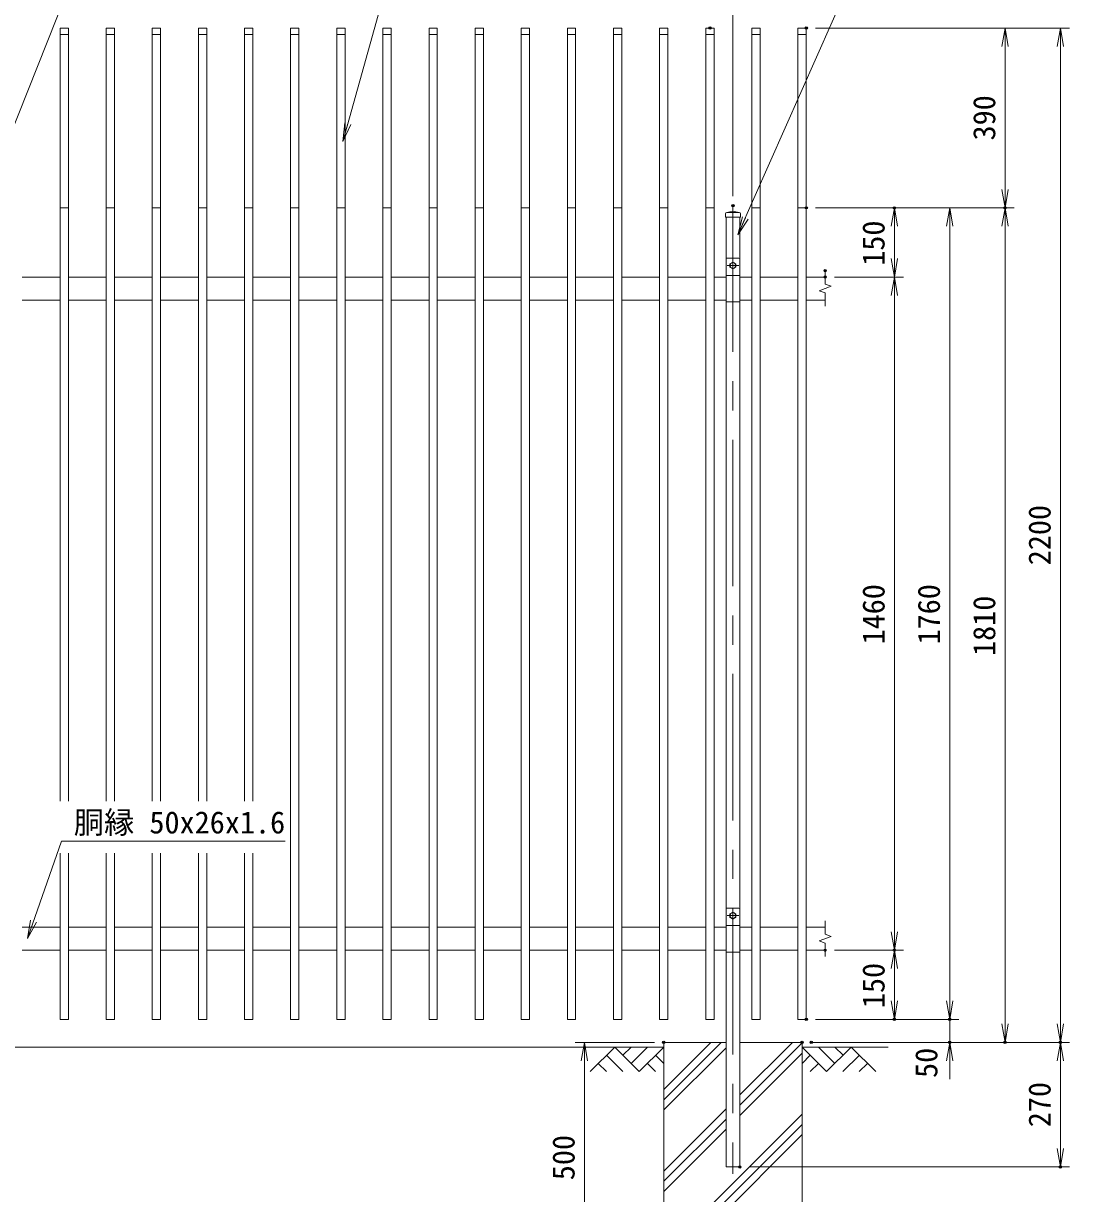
# Model space of a CAD drawing. Units: millimetres at full size. Extents: x -4200 to 4200, y -2970 to 2970.
# Drawn here: x -2639 to -371, y -908 to 1630 of the extents above; entities that cross this region are included whole.
import ezdxf
from ezdxf.enums import TextEntityAlignment as Align

# ---------------------------------------------------------------- set-up
doc = ezdxf.new("R2010")
doc.units = ezdxf.units.MM
doc.header["$LTSCALE"] = 10
doc.header["$PDMODE"] = 32
doc.header["$PDSIZE"] = 5
doc.linetypes.add('USER1', pattern=[50.8, 31.75, -6.35, 6.35, -6.35])
for name, color, linetype, lineweight in [('0-0_D-BMK', 2, 'USER1', 13), ('0-1_D-BGD', 7, 'Continuous', 18), ('0-2_D-STR4', 7, 'Continuous', 18), ('0-3_D-DCR-HCH', 7, 'Continuous', 13), ('0-4_D-STR3', 3, 'Continuous', 13), ('0-5_D-STR1', 1, 'Continuous', 18), ('0-6_D-STR-DIM', 7, 'Continuous', 13), ('0-7_0', 7, 'Continuous', 18), ('0-A_D-STR-TXT', 7, 'Continuous', 13)]:
    doc.layers.add(name, color=color, linetype=linetype, lineweight=lineweight)
doc.layers.add('0-8_Defpoints', color=253, linetype='Continuous')
doc.styles.add('ＭＳ ゴシック', font='')
doc.styles.get('ＭＳ ゴシック').set_extended_font_data('MS Gothic')

# ---------------------------------------------------------------- blocks, each defined once
blk = doc.blocks.new('_Open')
at = {"layer": '0-7_0'}
blk.add_line((-10, 1.667), (0, 0), dxfattribs=at)
blk.add_lwpolyline([(-10, -1.667), (0, 0), (-10, 0)], dxfattribs=at)

msp = doc.modelspace()

# ---------------------------------------------------------------- linework, layer by layer
at = {"layer": '0-0_D-BMK'}
for p, q in [((-1100.76, 1235.01), (-1100.76, -864.99)), ((-1088.26, 1105.01), (-1113.26, 1105.01)), ((-1100.76, 1115.01), (-1100.76, 1095.01)), ((-1100.76, -294.99), (-1100.76, -314.99)), ((-1088.26, -304.99), (-1113.26, -304.99))]:
    msp.add_line(p, q, dxfattribs=at)
at = {"layer": '0-1_D-BGD'}
for p, q in [((-1250.76, -589.99), (-2950.76, -589.99)), ((-950.76, -589.99), (-763.79, -589.99))]:
    msp.add_line(p, q, dxfattribs=at)
at = {"layer": '0-2_D-STR4'}
for p, q in [((-1250.76, -579.99), (-1250.76, -1079.99)), ((-1115.76, -579.99), (-1250.76, -579.99)), ((-950.76, -579.99), (-1085.76, -579.99)), ((-950.76, -579.99), (-950.76, -1079.99))]:
    msp.add_line(p, q, dxfattribs=at)
at = {"layer": '0-3_D-DCR-HCH'}
for p, q in [((-1250.76, -704.34), (-1126.41, -579.99)), ((-1250.76, -682.25), (-1148.51, -579.99)), ((-1085.76, -694.02), (-971.73, -579.99)), ((-1085.76, -716.12), (-950.76, -581.12)), ((-1357.18, -589.99), (-1410.4, -643.21)), ((-1374.92, -607.73), (-1339.28, -643.21)), ((-1357.18, -589.99), (-1303.97, -643.21)), ((-1339.45, -607.73), (-1321.71, -589.99)), ((-1321.71, -625.47), (-1286.24, -589.99)), ((-1303.97, -643.21), (-1250.76, -589.99)), ((-1268.5, -607.73), (-1250.76, -625.39)), ((-1250.76, -726.44), (-1115.76, -591.44)), ((-1085.76, -738.22), (-950.76, -603.22)), ((-897.55, -643.21), (-950.76, -589.99)), ((-933.02, -607.73), (-950.76, -625.39)), ((-879.81, -625.47), (-915.29, -589.99)), ((-844.34, -589.99), (-897.55, -643.21)), ((-861.98, -607.82), (-879.81, -589.99)), ((-826.6, -607.73), (-862.24, -643.21)), ((-844.34, -589.99), (-791.12, -643.21)), ((-1392.66, -625.47), (-1374.84, -643.21)), ((-1286.24, -625.47), (-1268.42, -643.21)), ((-915.29, -625.47), (-933.1, -643.21)), ((-808.86, -625.47), (-826.68, -643.21)), ((-1250.76, -859.02), (-1115.76, -724.02)), ((-1250.76, -1035.8), (-950.76, -735.8)), ((-1250.76, -881.12), (-1115.76, -746.12)), ((-1250.76, -1057.9), (-950.76, -757.9)), ((-1250.76, -903.22), (-1115.76, -768.22)), ((-1250.76, -1079.99), (-950.76, -779.99))]:
    msp.add_line(p, q, dxfattribs=at)
at = {"layer": '0-4_D-STR3'}
for p, q in [((-1115.76, 1119.01), (-1115.76, 1025.81)), ((-1113.76, 1121.01), (-1087.76, 1121.01)), ((-1085.76, 1119.01), (-1085.76, 1025.81)), ((-1115.76, 1083.21), (-1085.76, 1083.21)), ((-1115.76, 1025.81), (-1085.76, 1025.81)), ((-1115.76, -290.99), (-1115.76, -384.19)), ((-1113.76, -288.99), (-1087.76, -288.99)), ((-1085.76, -290.99), (-1085.76, -384.19)), ((-1115.76, -326.79), (-1085.76, -326.79)), ((-1115.76, -384.19), (-1085.76, -384.19))]:
    msp.add_line(p, q, dxfattribs=at)
for points in [[(-1094.26, 1108.76), (-1100.76, 1112.51), (-1107.26, 1108.76), (-1107.26, 1101.25), (-1100.76, 1097.5), (-1094.26, 1101.25)], [(-1094.26, -301.24), (-1100.76, -297.49), (-1107.26, -301.24), (-1107.26, -308.75), (-1100.76, -312.5), (-1094.26, -308.75)]]:
    msp.add_lwpolyline(points, close=True, dxfattribs=at)
for centre in [(-1100.76, 1105.01), (-1100.76, -304.99)]:
    msp.add_circle(centre, 6.25, dxfattribs=at)
for centre, start, end in [((-1113.76, 1119.01), 90, 180), ((-1087.76, 1119.01), 0, 90), ((-1113.76, -290.99), 90, 180), ((-1087.76, -290.99), 0, 90)]:
    msp.add_arc(centre, 2, start, end, dxfattribs=at)
at = {"layer": '0-5_D-STR1'}
for p, q in [((-2559.76, 1620.01), (-2559.76, -56.84)), ((-2559.76, 1620.01), (-2541.76, 1620.01)), ((-2541.76, 1605.72), (-2559.76, 1605.72)), ((-2541.76, 1620.01), (-2541.76, -56.84)), ((-2459.76, 1620.01), (-2459.76, -56.84)), ((-2459.76, 1620.01), (-2441.76, 1620.01)), ((-2441.76, 1605.72), (-2459.76, 1605.72)), ((-2441.76, 1620.01), (-2441.76, -56.84)), ((-2359.76, 1620.01), (-2359.76, -56.84)), ((-2359.76, 1620.01), (-2341.76, 1620.01)), ((-2341.76, 1605.72), (-2359.76, 1605.72)), ((-2341.76, 1620.01), (-2341.76, -56.84)), ((-2259.76, 1620.01), (-2259.76, -56.84)), ((-2259.76, 1620.01), (-2241.76, 1620.01)), ((-2241.76, 1605.72), (-2259.76, 1605.72)), ((-2241.76, 1620.01), (-2241.76, -56.84)), ((-2159.76, 1620.01), (-2159.76, -56.84)), ((-2159.76, 1620.01), (-2141.76, 1620.01)), ((-2141.76, 1605.72), (-2159.76, 1605.72)), ((-2141.76, 1620.01), (-2141.76, -56.84)), ((-2059.76, 1620.01), (-2041.76, 1620.01)), ((-2041.76, 1605.72), (-2059.76, 1605.72)), ((-2041.76, 1620.01), (-2041.76, -529.99)), ((-1959.76, 1620.01), (-1941.76, 1620.01)), ((-1941.76, 1605.72), (-1959.76, 1605.72)), ((-1941.76, 1620.01), (-1941.76, -529.99)), ((-1859.76, 1620.01), (-1841.76, 1620.01)), ((-1841.76, 1605.72), (-1859.76, 1605.72)), ((-1841.76, 1620.01), (-1841.76, -529.99)), ((-1759.76, 1620.01), (-1741.76, 1620.01)), ((-1741.76, 1605.72), (-1759.76, 1605.72)), ((-1741.76, 1620.01), (-1741.76, -529.99)), ((-1659.76, 1620.01), (-1641.76, 1620.01)), ((-1641.76, 1605.72), (-1659.76, 1605.72)), ((-1641.76, 1620.01), (-1641.76, -529.99)), ((-1559.76, 1620.01), (-1541.76, 1620.01)), ((-1541.76, 1605.72), (-1559.76, 1605.72)), ((-1541.76, 1620.01), (-1541.76, -529.99)), ((-1459.76, 1620.01), (-1441.76, 1620.01)), ((-1441.76, 1605.72), (-1459.76, 1605.72)), ((-1441.76, 1620.01), (-1441.76, -529.99)), ((-1359.76, 1620.01), (-1341.76, 1620.01)), ((-1341.76, 1605.72), (-1359.76, 1605.72)), ((-1341.76, 1620.01), (-1341.76, -529.99)), ((-1259.76, 1620.01), (-1241.76, 1620.01)), ((-1241.76, 1605.72), (-1259.76, 1605.72)), ((-1241.76, 1620.01), (-1241.76, -529.99)), ((-1159.76, 1620.01), (-1141.76, 1620.01)), ((-1141.76, 1605.72), (-1159.76, 1605.72)), ((-1141.76, 1620.01), (-1141.76, -529.99)), ((-1059.76, 1620.01), (-1041.76, 1620.01)), ((-1041.76, 1605.72), (-1059.76, 1605.72)), ((-1041.76, 1620.01), (-1041.76, -529.99)), ((-959.76, 1620.01), (-941.76, 1620.01)), ((-941.76, 1605.72), (-959.76, 1605.72)), ((-941.76, 1620.01), (-941.76, -529.99)), ((-2559.76, 1230.01), (-2541.76, 1230.01)), ((-2459.76, 1230.01), (-2441.76, 1230.01)), ((-2359.76, 1230.01), (-2341.76, 1230.01)), ((-2259.76, 1230.01), (-2241.76, 1230.01)), ((-2159.76, 1230.01), (-2141.76, 1230.01)), ((-2059.76, 1230.01), (-2041.76, 1230.01)), ((-1959.76, 1230.01), (-1941.76, 1230.01)), ((-1859.76, 1230.01), (-1841.76, 1230.01)), ((-1759.76, 1230.01), (-1741.76, 1230.01)), ((-1659.76, 1230.01), (-1641.76, 1230.01)), ((-1559.76, 1230.01), (-1541.76, 1230.01)), ((-1459.76, 1230.01), (-1441.76, 1230.01)), ((-1359.76, 1230.01), (-1341.76, 1230.01)), ((-1259.76, 1230.01), (-1241.76, 1230.01)), ((-1159.76, 1230.01), (-1141.76, 1230.01)), ((-1100.76, 1223.01), (-1114.01, 1220.01)), ((-1114.01, 1220.01), (-1087.51, 1220.01)), ((-1100.76, 1223.01), (-1087.51, 1220.01)), ((-1059.76, 1230.01), (-1041.76, 1230.01)), ((-959.76, 1230.01), (-941.76, 1230.01)), ((-1117.01, 1217.01), (-1117.01, 1210.01)), ((-1117.01, 1210.01), (-1084.51, 1210.01)), ((-1115.76, 1210.01), (-1115.76, 1119.01)), ((-1085.76, 1119.01), (-1085.76, 1210.01)), ((-1084.51, 1217.01), (-1084.51, 1210.01)), ((-2641.76, 1080.01), (-2559.76, 1080.01)), ((-2541.76, 1080.01), (-2459.76, 1080.01)), ((-2441.76, 1080.01), (-2359.76, 1080.01)), ((-2341.76, 1080.01), (-2259.76, 1080.01)), ((-2241.76, 1080.01), (-2159.76, 1080.01)), ((-2141.76, 1080.01), (-2059.76, 1080.01)), ((-2041.76, 1080.01), (-1959.76, 1080.01)), ((-1941.76, 1080.01), (-1859.76, 1080.01)), ((-1841.76, 1080.01), (-1759.76, 1080.01)), ((-1741.76, 1080.01), (-1659.76, 1080.01)), ((-1641.76, 1080.01), (-1559.76, 1080.01)), ((-1541.76, 1080.01), (-1459.76, 1080.01)), ((-1441.76, 1080.01), (-1359.76, 1080.01)), ((-1341.76, 1080.01), (-1259.76, 1080.01)), ((-1241.76, 1080.01), (-1159.76, 1080.01)), ((-1141.76, 1080.01), (-1115.76, 1080.01)), ((-1085.76, 1080.01), (-1059.76, 1080.01)), ((-1041.76, 1080.01), (-959.76, 1080.01)), ((-941.76, 1080.01), (-900.76, 1080.01)), ((-2641.76, 1030.01), (-2559.76, 1030.01)), ((-2541.76, 1030.01), (-2459.76, 1030.01)), ((-2441.76, 1030.01), (-2359.76, 1030.01)), ((-2341.76, 1030.01), (-2259.76, 1030.01)), ((-2241.76, 1030.01), (-2159.76, 1030.01)), ((-2141.76, 1030.01), (-2059.76, 1030.01)), ((-2041.76, 1030.01), (-1959.76, 1030.01)), ((-1941.76, 1030.01), (-1859.76, 1030.01)), ((-1841.76, 1030.01), (-1759.76, 1030.01)), ((-1741.76, 1030.01), (-1659.76, 1030.01)), ((-1641.76, 1030.01), (-1559.76, 1030.01)), ((-1541.76, 1030.01), (-1459.76, 1030.01)), ((-1441.76, 1030.01), (-1359.76, 1030.01)), ((-1341.76, 1030.01), (-1259.76, 1030.01)), ((-1241.76, 1030.01), (-1159.76, 1030.01)), ((-1141.76, 1030.01), (-1115.76, 1030.01)), ((-1115.76, 1025.81), (-1115.76, -290.99)), ((-1085.76, 1030.01), (-1059.76, 1030.01)), ((-1085.76, 1025.81), (-1085.76, -290.99)), ((-1041.76, 1030.01), (-959.76, 1030.01)), ((-941.76, 1030.01), (-900.76, 1030.01)), ((-2559.76, -169.32), (-2559.76, -529.99)), ((-2541.76, -169.32), (-2541.76, -529.99)), ((-2459.76, -169.32), (-2459.76, -529.99)), ((-2441.76, -169.32), (-2441.76, -529.99)), ((-2359.76, -169.32), (-2359.76, -529.99)), ((-2341.76, -169.32), (-2341.76, -529.99)), ((-2259.76, -169.32), (-2259.76, -529.99)), ((-2241.76, -169.32), (-2241.76, -529.99)), ((-2159.76, -169.32), (-2159.76, -529.99)), ((-2141.76, -169.32), (-2141.76, -529.99)), ((-2641.76, -329.99), (-2559.76, -329.99)), ((-2541.76, -329.99), (-2459.76, -329.99)), ((-2441.76, -329.99), (-2359.76, -329.99)), ((-2341.76, -329.99), (-2259.76, -329.99)), ((-2241.76, -329.99), (-2159.76, -329.99)), ((-2141.76, -329.99), (-2059.76, -329.99)), ((-2041.76, -329.99), (-1959.76, -329.99)), ((-1941.76, -329.99), (-1859.76, -329.99)), ((-1841.76, -329.99), (-1759.76, -329.99)), ((-1741.76, -329.99), (-1659.76, -329.99)), ((-1641.76, -329.99), (-1559.76, -329.99)), ((-1541.76, -329.99), (-1459.76, -329.99)), ((-1441.76, -329.99), (-1359.76, -329.99)), ((-1341.76, -329.99), (-1259.76, -329.99)), ((-1241.76, -329.99), (-1159.76, -329.99)), ((-1141.76, -329.99), (-1115.76, -329.99)), ((-1085.76, -329.99), (-1059.76, -329.99)), ((-1041.76, -329.99), (-959.76, -329.99)), ((-941.76, -329.99), (-900.76, -329.99)), ((-2641.76, -379.99), (-2559.76, -379.99)), ((-2541.76, -379.99), (-2459.76, -379.99)), ((-2441.76, -379.99), (-2359.76, -379.99)), ((-2341.76, -379.99), (-2259.76, -379.99)), ((-2241.76, -379.99), (-2159.76, -379.99)), ((-2141.76, -379.99), (-2059.76, -379.99)), ((-2041.76, -379.99), (-1959.76, -379.99)), ((-1941.76, -379.99), (-1859.76, -379.99)), ((-1841.76, -379.99), (-1759.76, -379.99)), ((-1741.76, -379.99), (-1659.76, -379.99)), ((-1641.76, -379.99), (-1559.76, -379.99)), ((-1541.76, -379.99), (-1459.76, -379.99)), ((-1441.76, -379.99), (-1359.76, -379.99)), ((-1341.76, -379.99), (-1259.76, -379.99)), ((-1241.76, -379.99), (-1159.76, -379.99)), ((-1141.76, -379.99), (-1115.76, -379.99)), ((-1085.76, -379.99), (-1059.76, -379.99)), ((-1041.76, -379.99), (-959.76, -379.99)), ((-941.76, -379.99), (-900.76, -379.99)), ((-1115.76, -384.19), (-1115.76, -849.99)), ((-1085.76, -384.19), (-1085.76, -849.99)), ((-2559.76, -529.99), (-2541.76, -529.99)), ((-2459.76, -529.99), (-2441.76, -529.99)), ((-2359.76, -529.99), (-2341.76, -529.99)), ((-2259.76, -529.99), (-2241.76, -529.99)), ((-2159.76, -529.99), (-2141.76, -529.99)), ((-1115.76, -849.99), (-1085.76, -849.99))]:
    msp.add_line(p, q, dxfattribs=at)
for points in [[(-2059.76, 1620.01), (-2059.76, -529.99), (-2041.76, -529.99)], [(-1959.76, 1620.01), (-1959.76, -529.99), (-1941.76, -529.99)], [(-1859.76, 1620.01), (-1859.76, -529.99), (-1841.76, -529.99)], [(-1759.76, 1620.01), (-1759.76, -529.99), (-1741.76, -529.99)], [(-1659.76, 1620.01), (-1659.76, -529.99), (-1641.76, -529.99)], [(-1559.76, 1620.01), (-1559.76, -529.99), (-1541.76, -529.99)], [(-1459.76, 1620.01), (-1459.76, -529.99), (-1441.76, -529.99)], [(-1359.76, 1620.01), (-1359.76, -529.99), (-1341.76, -529.99)], [(-1259.76, 1620.01), (-1259.76, -529.99), (-1241.76, -529.99)], [(-1159.76, 1620.01), (-1159.76, -529.99), (-1141.76, -529.99)], [(-1059.76, 1620.01), (-1059.76, -529.99), (-1041.76, -529.99)], [(-959.76, 1620.01), (-959.76, -529.99), (-941.76, -529.99)]]:
    msp.add_lwpolyline(points, dxfattribs=at)
for centre, start, end in [((-1114.01, 1217.01), 90, 180), ((-1087.51, 1217.01), 0, 90)]:
    msp.add_arc(centre, 3, start, end, dxfattribs=at)
at = {"layer": '0-6_D-STR-DIM'}
for p, q in [((-1100.76, 1255.01), (-1100.76, 1960.01)), ((-1100.76, 1255.01), (-1100.76, 1960.01)), ((-1100.76, 1255.01), (-1100.76, 1840.01)), ((-921.76, 1620.01), (-490.76, 1620.01)), ((-921.76, 1620.01), (-370.76, 1620.01)), ((-510.76, 1620.01), (-510.76, 1230.01)), ((-390.76, 1620.01), (-390.76, -579.99)), ((-921.76, 1230.01), (-730.76, 1230.01)), ((-921.76, 1230.01), (-610.76, 1230.01)), ((-921.76, 1230.01), (-490.76, 1230.01)), ((-921.76, 1230.01), (-490.76, 1230.01)), ((-750.76, 1080.01), (-750.76, 1230.01)), ((-630.76, 1230.01), (-630.76, -529.99)), ((-510.76, 1230.01), (-510.76, -579.99)), ((-900.76, 1093.43), (-900.76, 1064.63)), ((-880.76, 1080.01), (-730.76, 1080.01)), ((-880.76, 1080.01), (-730.76, 1080.01)), ((-750.76, 1080.01), (-750.76, -379.99)), ((-913.97, 1050.2), (-887.55, 1059.82)), ((-900.76, 1045.39), (-913.97, 1050.2)), ((-887.55, 1059.82), (-900.76, 1064.63)), ((-900.76, 1045.39), (-900.76, 1016.58)), ((-900.76, -316.57), (-900.76, -345.37)), ((-913.97, -359.8), (-887.55, -350.18)), ((-887.55, -350.18), (-900.76, -345.37)), ((-900.76, -364.61), (-913.97, -359.8)), ((-900.76, -364.61), (-900.76, -393.42)), ((-880.76, -379.99), (-730.76, -379.99)), ((-880.76, -379.99), (-730.76, -379.99)), ((-750.76, -379.99), (-750.76, -529.99)), ((-630.76, -489.99), (-630.76, -449.99)), ((-921.76, -529.99), (-730.76, -529.99)), ((-921.76, -529.99), (-610.76, -529.99)), ((-921.76, -529.99), (-610.76, -529.99)), ((-630.76, -529.99), (-630.76, -579.99)), ((-1270.76, -579.99), (-1442.89, -579.99)), ((-1422.89, -579.99), (-1422.89, -1079.99)), ((-930.76, -579.99), (-610.76, -579.99)), ((-910.76, -579.99), (-490.76, -579.99)), ((-910.76, -579.99), (-370.76, -579.99)), ((-910.76, -579.99), (-370.76, -579.99)), ((-390.76, -579.99), (-390.76, -849.99)), ((-630.76, -619.99), (-630.76, -659.99)), ((-1065.76, -849.99), (-370.76, -849.99))]:
    msp.add_line(p, q, dxfattribs=at)
at = {"layer": '0-8_Defpoints'}
for p in [(-1150.76, 1620.01), (-941.76, 1620.01), (-1100.76, 1235.01), (-941.76, 1230.01), (-750.76, 1230.01), (-510.76, 1230.01), (-900.76, 1093.43), (-900.76, 1080.01), (-900.76, -379.99), (-900.76, -379.99), (-750.76, -379.99), (-941.76, -529.99), (-750.76, -529.99), (-630.76, -529.99), (-1250.76, -579.99), (-950.76, -579.99), (-930.76, -579.99), (-630.76, -579.99), (-510.76, -579.99), (-390.76, -579.99), (-1085.76, -849.99), (-390.76, -849.99)]:
    msp.add_point(p, dxfattribs=at)
at = {"layer": '0-A_D-STR-TXT'}
for points in [[(-416.73, 1710.61), (-851.42, 1710.61), (-1089.06, 1173.31)], [(-2061.43, 1695.5), (-2546.12, 1695.5), (-2799.77, 1057.68)], [(-1371.87, 1697.83), (-1856.56, 1697.83), (-1946.23, 1376.12)], [(-2072, -143.66), (-2556.69, -143.66), (-2629.77, -352.63)]]:
    msp.add_lwpolyline(points, dxfattribs=at)

# ---------------------------------------------------------------- block references
at = {"layer": '0-6_D-STR-DIM', "xscale": 4, "yscale": 4}
for p, rotation in [((-510.76, 1620.01), 90), ((-390.76, 1620.01), 90), ((-510.76, 1230.01), 270), ((-750.76, 1230.01), 90), ((-630.76, 1230.01), 90), ((-510.76, 1230.01), 90), ((-750.76, 1080.01), 270), ((-750.76, 1080.01), 90), ((-750.76, -379.99), 270), ((-750.76, -379.99), 90), ((-750.76, -529.99), 270), ((-630.76, -529.99), 270), ((-630.76, -529.99), 270), ((-510.76, -579.99), 270), ((-390.76, -579.99), 270), ((-1422.89, -579.99), 90), ((-630.76, -579.99), 90), ((-390.76, -579.99), 90), ((-390.76, -849.99), 270)]:
    msp.add_blockref('_Open', p, dxfattribs=dict(at, rotation=rotation))
at = {"layer": '0-A_D-STR-TXT', "xscale": 4, "yscale": 4}
for p, rotation in [((-1946.77, 1374.2), 254.42464), ((-1089.86, 1171.48), 246.14106), ((-2630.43, -354.52), 250.72359)]:
    msp.add_blockref('_Open', p, dxfattribs=dict(at, rotation=rotation))

# ---------------------------------------------------------------- texts
at = {"layer": '0-6_D-STR-DIM', "style": 'ＭＳ ゴシック'}
for s, p in [('390', (-517.51, 1376.12)), ('150', (-757.51, 1104.34)), ('2200', (-397.51, 454.74)), ('1460', (-757.51, 283.09)), ('1760', (-637.51, 283.09)), ('1810', (-517.51, 258.09)), ('150', (-757.51, -505.66)), ('50', (-643.02, -657.08)), ('270', (-397.51, -764.01)), ('500', (-1429.64, -878.88))]:
    msp.add_text(s, height=48.09, rotation=90, dxfattribs=at).set_placement(p, align=Align.BOTTOM_LEFT)
at = {"layer": '0-A_D-STR-TXT', "style": 'ＭＳ ゴシック'}
msp.add_text('胴縁 50x26x1.6', height=48.09, dxfattribs=at).set_placement((-2529.96, -141.29), align=Align.BOTTOM_LEFT)

doc.saveas('drawing.dxf')
